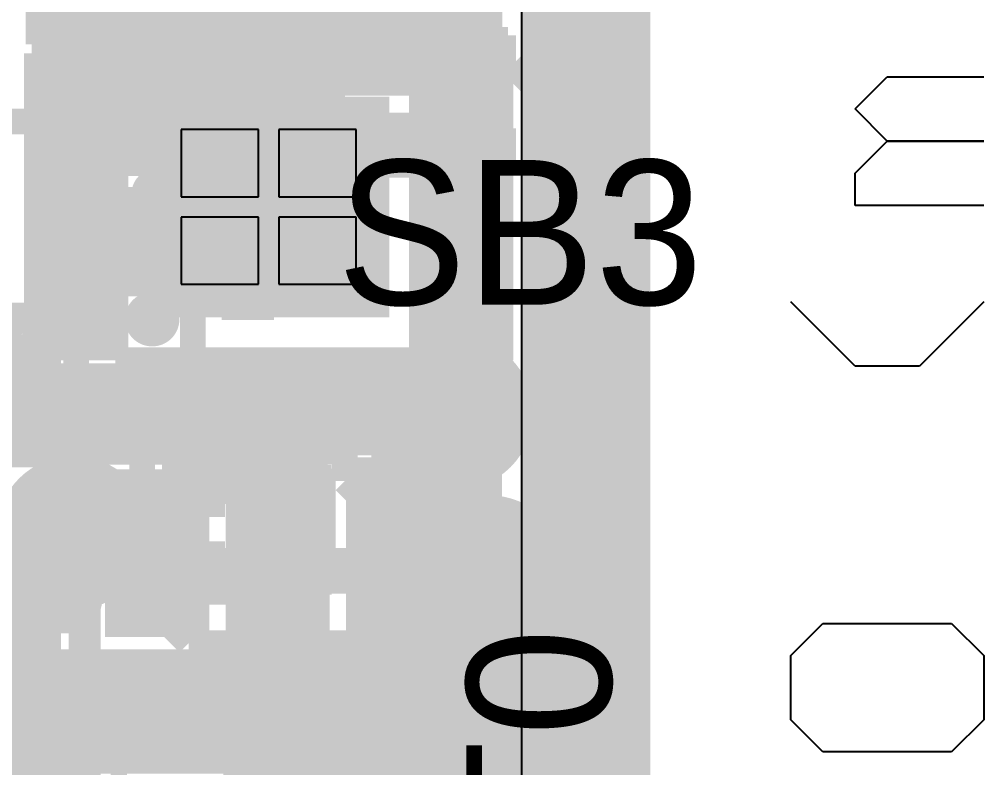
# Model space of a CAD drawing. Header units: millimetres. Extents: x 1.69 to 2.7, y 2.72 to 5.58.
# Drawn here: x 2.4006 to 2.7004, y 4.2284 to 4.4611 of the extents above; entities that cross this region are included whole.
import ezdxf

# ---------------------------------------------------------------- set-up
doc = ezdxf.new("R2010")
doc.units = ezdxf.units.MM
doc.header["$MEASUREMENT"] = 0
for name, color, linetype in [('BottomLayer', 5, 'Continuous'), ('BottomOverlay', 54, 'Continuous'), ('BottomPaste', 16, 'Continuous'), ('BottomSolder', 6, 'Continuous'), ('InternalPlane1', 76, 'Continuous'), ('InternalPlane2', 16, 'Continuous'), ('Mechanical1', 6, 'Continuous'), ('Mechanical2', 216, 'Continuous'), ('MultiLayer', 9, 'Continuous'), ('TopLayer', 1, 'Continuous'), ('TopOverlay', 2, 'Continuous'), ('TopPaste', 8, 'Continuous'), ('TopSolder', 216, 'Continuous'), ('ViaHoleLayer', 16, 'Continuous')]:
    doc.layers.add(name, color=color, linetype=linetype)

# ---------------------------------------------------------------- blocks, each defined once
blk = doc.blocks.new('SOT_23F_B_1')
at = {"layer": 'BottomLayer'}
for points in [[(-0.05315, 0.02362), (-0.02165, 0.02362), (-0.05315, 0.05906), (-0.02165, 0.05906)], [(0.02165, 0.02362), (0.05315, 0.02362), (0.02165, 0.05906), (0.05315, 0.05906)], [(-0.01575, -0.05906), (0.01575, -0.05906), (-0.01575, -0.02362), (0.01575, -0.02362)]]:
    blk.add_solid(points, dxfattribs=at)
at = {"layer": 'BottomOverlay'}
for points, const_width in [([(-0.062, 0.036, 1), (-0.066, 0.036, 1)], 0.01), ([(-0.0685, 0.036, 1), (-0.0635, 0.036, 1)], 0.005), ([(-0.0645, 0.036, 1), (-0.0595, 0.036, 1)], 0.005)]:
    blk.add_lwpolyline(points, format="xyb", close=True, dxfattribs=dict(at, const_width=const_width))
at = {"layer": 'BottomOverlay', "const_width": 0.005}
for points in [[(-0.0124, 0.03668), (0.009, 0.037)], [(-0.058, -0.034), (-0.058, 0.014)], [(0.058, -0.034), (0.058, 0.014)], [(-0.025, -0.034), (-0.058, -0.034)], [(0.058, -0.034), (0.025, -0.034)]]:
    blk.add_lwpolyline(points, dxfattribs=at)
at = {"layer": 'BottomPaste'}
for points in [[(-0.05315, 0.02362), (-0.02165, 0.02362), (-0.05315, 0.05906), (-0.02165, 0.05906)], [(0.02165, 0.02362), (0.05315, 0.02362), (0.02165, 0.05906), (0.05315, 0.05906)], [(-0.01575, -0.05906), (0.01575, -0.05906), (-0.01575, -0.02362), (0.01575, -0.02362)]]:
    blk.add_solid(points, dxfattribs=at)
at = {"layer": 'BottomSolder'}
for points in [[(-0.05715, 0.01962), (-0.01765, 0.01962), (-0.05715, 0.06306), (-0.01765, 0.06306)], [(0.01765, 0.01962), (0.05715, 0.01962), (0.01765, 0.06306), (0.05715, 0.06306)], [(-0.01975, -0.06306), (0.01975, -0.06306), (-0.01975, -0.01962), (0.01975, -0.01962)]]:
    blk.add_solid(points, dxfattribs=at)
blk = doc.blocks.new('R___0201_B_5')
at = {"layer": 'BottomLayer'}
for points in [[(-0.01614, -0.00728), (-0.00551, -0.00728), (-0.01614, 0.00728), (-0.00551, 0.00728)], [(0.00551, -0.00728), (0.01614, -0.00728), (0.00551, 0.00728), (0.01614, 0.00728)]]:
    blk.add_solid(points, dxfattribs=at)
at = {"layer": 'BottomOverlay', "const_width": 0.005}
for points in [[(-0.019, -0.01), (-0.019, 0.01)], [(-0.019, 0.01), (0.019, 0.01)], [(0.019, -0.01), (0.019, 0.01)], [(-0.019, -0.01), (0.019, -0.01)]]:
    blk.add_lwpolyline(points, dxfattribs=at)
at = {"layer": 'BottomPaste'}
for points in [[(-0.01614, -0.00728), (-0.00551, -0.00728), (-0.01614, 0.00728), (-0.00551, 0.00728)], [(0.00551, -0.00728), (0.01614, -0.00728), (0.00551, 0.00728), (0.01614, 0.00728)]]:
    blk.add_solid(points, dxfattribs=at)
at = {"layer": 'BottomSolder'}
for points in [[(-0.02014, -0.01128), (-0.00151, -0.01128), (-0.02014, 0.01128), (-0.00151, 0.01128)], [(0.00151, -0.01128), (0.02014, -0.01128), (0.00151, 0.01128), (0.02014, 0.01128)]]:
    blk.add_solid(points, dxfattribs=at)
blk = doc.blocks.new('SOT_23_6_21')
at = {"layer": 'TopLayer'}
for points in [[(-0.07323, 0.0252), (-0.02913, 0.0252), (-0.07323, 0.04961), (-0.02913, 0.04961)], [(0.02913, 0.0252), (0.07323, 0.0252), (0.02913, 0.04961), (0.07323, 0.04961)], [(-0.07323, -0.0122), (-0.02913, -0.0122), (-0.07323, 0.0122), (-0.02913, 0.0122)], [(0.02913, -0.0122), (0.07323, -0.0122), (0.02913, 0.0122), (0.07323, 0.0122)], [(-0.07323, -0.04961), (-0.02913, -0.04961), (-0.07323, -0.0252), (-0.02913, -0.0252)], [(0.02913, -0.04961), (0.07323, -0.04961), (0.02913, -0.0252), (0.07323, -0.0252)]]:
    blk.add_solid(points, dxfattribs=at)
at = {"layer": 'TopOverlay'}
for points, const_width in [([(-0.0692, 0.06848, 1), (-0.08052, 0.06848, 1)], 0.01), ([(-0.08302, 0.06848, 1), (-0.07802, 0.06848, 1)], 0.005), ([(-0.0717, 0.06848, 1), (-0.0667, 0.06848, 1)], 0.005)]:
    blk.add_lwpolyline(points, format="xyb", close=True, dxfattribs=dict(at, const_width=const_width))
at = {"layer": 'TopOverlay', "const_width": 0.01}
for points in [[(-0.03, 0.06), (0.034, 0.06)], [(-0.03, -0.06), (0.031, -0.06)]]:
    blk.add_lwpolyline(points, dxfattribs=at)
at = {"layer": 'TopPaste'}
for points in [[(-0.07323, 0.0252), (-0.02913, 0.0252), (-0.07323, 0.04961), (-0.02913, 0.04961)], [(0.02913, 0.0252), (0.07323, 0.0252), (0.02913, 0.04961), (0.07323, 0.04961)], [(-0.07323, -0.0122), (-0.02913, -0.0122), (-0.07323, 0.0122), (-0.02913, 0.0122)], [(0.02913, -0.0122), (0.07323, -0.0122), (0.02913, 0.0122), (0.07323, 0.0122)], [(-0.07323, -0.04961), (-0.02913, -0.04961), (-0.07323, -0.0252), (-0.02913, -0.0252)], [(0.02913, -0.04961), (0.07323, -0.04961), (0.02913, -0.0252), (0.07323, -0.0252)]]:
    blk.add_solid(points, dxfattribs=at)
at = {"layer": 'TopSolder'}
for points in [[(-0.07723, 0.0212), (-0.02513, 0.0212), (-0.07723, 0.05361), (-0.02513, 0.05361)], [(0.02513, 0.0212), (0.07723, 0.0212), (0.02513, 0.05361), (0.07723, 0.05361)], [(-0.07723, -0.0162), (-0.02513, -0.0162), (-0.07723, 0.0162), (-0.02513, 0.0162)], [(0.02513, -0.0162), (0.07723, -0.0162), (0.02513, 0.0162), (0.07723, 0.0162)], [(-0.07723, -0.05361), (-0.02513, -0.05361), (-0.07723, -0.0212), (-0.02513, -0.0212)], [(0.02513, -0.05361), (0.07723, -0.05361), (0.02513, -0.0212), (0.07723, -0.0212)]]:
    blk.add_solid(points, dxfattribs=at)
blk = doc.blocks.new('C__0603_29')
at = {"layer": 'TopLayer'}
for points in [[(-0.045, 0.0175), (-0.045, -0.0175), (-0.015, 0.0175), (-0.015, -0.0175)], [(0.015, 0.0175), (0.015, -0.0175), (0.045, 0.0175), (0.045, -0.0175)]]:
    blk.add_solid(points, dxfattribs=at)
at = {"layer": 'TopOverlay', "const_width": 0.00787}
for points in [[(-0.018, 0.022), (-0.05, 0.022)], [(-0.05, -0.022), (-0.05, 0.022)], [(0.05, 0.022), (0.018, 0.022)], [(0.05, -0.022), (0.05, 0.022)], [(-0.018, -0.022), (-0.05, -0.022)], [(0.05, -0.022), (0.018, -0.022)]]:
    blk.add_lwpolyline(points, dxfattribs=at)
at = {"layer": 'TopPaste'}
for points in [[(-0.045, 0.0175), (-0.045, -0.0175), (-0.015, 0.0175), (-0.015, -0.0175)], [(0.015, 0.0175), (0.015, -0.0175), (0.045, 0.0175), (0.045, -0.0175)]]:
    blk.add_solid(points, dxfattribs=at)
at = {"layer": 'TopSolder'}
for points in [[(-0.04736, 0.01986), (-0.04736, -0.01986), (-0.01264, 0.01986), (-0.01264, -0.01986)], [(0.01264, 0.01986), (0.01264, -0.01986), (0.04736, 0.01986), (0.04736, -0.01986)]]:
    blk.add_solid(points, dxfattribs=at)
blk = doc.blocks.new('SOT_23_5_35')
at = {"layer": 'TopLayer'}
for points in [[(-0.07087, 0.02441), (-0.0315, 0.02441), (-0.07087, 0.05039), (-0.0315, 0.05039)], [(0.0315, 0.02441), (0.07087, 0.02441), (0.0315, 0.05039), (0.07087, 0.05039)], [(-0.07087, -0.01299), (-0.0315, -0.01299), (-0.07087, 0.01299), (-0.0315, 0.01299)], [(-0.07087, -0.05039), (-0.0315, -0.05039), (-0.07087, -0.02441), (-0.0315, -0.02441)], [(0.0315, -0.05039), (0.07087, -0.05039), (0.0315, -0.02441), (0.07087, -0.02441)]]:
    blk.add_solid(points, dxfattribs=at)
at = {"layer": 'TopOverlay'}
for points, const_width in [([(-0.0615, 0.0615, 1), (-0.06843, 0.0615, 1)], 0.01), ([(-0.07093, 0.0615, 1), (-0.06593, 0.0615, 1)], 0.005), ([(-0.064, 0.0615, 1), (-0.059, 0.0615, 1)], 0.005)]:
    blk.add_lwpolyline(points, format="xyb", close=True, dxfattribs=dict(at, const_width=const_width))
at = {"layer": 'TopOverlay', "const_width": 0.005}
for points in [[(0.02598, 0.0589), (-0.02945, 0.0589)], [(0.03465, 0.01732), (0.03465, -0.01646)], [(0.02598, -0.0589), (-0.02945, -0.0589)]]:
    blk.add_lwpolyline(points, dxfattribs=at)
at = {"layer": 'TopPaste'}
for points in [[(-0.07087, 0.02441), (-0.0315, 0.02441), (-0.07087, 0.05039), (-0.0315, 0.05039)], [(0.0315, 0.02441), (0.07087, 0.02441), (0.0315, 0.05039), (0.07087, 0.05039)], [(-0.07087, -0.01299), (-0.0315, -0.01299), (-0.07087, 0.01299), (-0.0315, 0.01299)], [(-0.07087, -0.05039), (-0.0315, -0.05039), (-0.07087, -0.02441), (-0.0315, -0.02441)], [(0.0315, -0.05039), (0.07087, -0.05039), (0.0315, -0.02441), (0.07087, -0.02441)]]:
    blk.add_solid(points, dxfattribs=at)
at = {"layer": 'TopSolder'}
for points in [[(-0.07487, 0.02041), (-0.0275, 0.02041), (-0.07487, 0.05439), (-0.0275, 0.05439)], [(0.0275, 0.02041), (0.07487, 0.02041), (0.0275, 0.05439), (0.07487, 0.05439)], [(-0.07487, -0.01699), (-0.0275, -0.01699), (-0.07487, 0.01699), (-0.0275, 0.01699)], [(-0.07487, -0.05439), (-0.0275, -0.05439), (-0.07487, -0.02041), (-0.0275, -0.02041)], [(0.0275, -0.05439), (0.07487, -0.05439), (0.0275, -0.02041), (0.07487, -0.02041)]]:
    blk.add_solid(points, dxfattribs=at)
blk = doc.blocks.new('24_QFN__3_3__B_37')
at = {"layer": 'BottomLayer'}
for points in [[(-0.0437, 0.07203), (-0.0437, 0.04762), (-0.03504, 0.07203), (-0.03504, 0.04762)], [(-0.02795, 0.07203), (-0.02795, 0.04762), (-0.01929, 0.07203), (-0.01929, 0.04762)], [(-0.0122, 0.07203), (-0.0122, 0.04762), (-0.00354, 0.07203), (-0.00354, 0.04762)], [(0.00354, 0.07203), (0.00354, 0.04762), (0.0122, 0.07203), (0.0122, 0.04762)], [(0.01929, 0.07203), (0.01929, 0.04762), (0.02795, 0.07203), (0.02795, 0.04762)], [(0.03504, 0.07203), (0.03504, 0.04762), (0.0437, 0.07203), (0.0437, 0.04762)], [(-0.07203, 0.03504), (-0.04762, 0.03504), (-0.07203, 0.0437), (-0.04762, 0.0437)], [(0.07203, 0.0437), (0.04762, 0.0437), (0.07203, 0.03504), (0.04762, 0.03504)], [(-0.03346, 0.03031), (-0.03346, -0.03031), (0.03346, 0.03031), (0.03346, -0.03031)], [(-0.07203, 0.01929), (-0.04762, 0.01929), (-0.07203, 0.02795), (-0.04762, 0.02795)], [(0.07203, 0.02795), (0.04762, 0.02795), (0.07203, 0.01929), (0.04762, 0.01929)], [(-0.07203, 0.00354), (-0.04762, 0.00354), (-0.07203, 0.0122), (-0.04762, 0.0122)], [(0.07203, 0.0122), (0.04762, 0.0122), (0.07203, 0.00354), (0.04762, 0.00354)], [(-0.07203, -0.0122), (-0.04762, -0.0122), (-0.07203, -0.00354), (-0.04762, -0.00354)], [(0.07203, -0.00354), (0.04762, -0.00354), (0.07203, -0.0122), (0.04762, -0.0122)], [(-0.07203, -0.02795), (-0.04762, -0.02795), (-0.07203, -0.01929), (-0.04762, -0.01929)], [(0.07203, -0.01929), (0.04762, -0.01929), (0.07203, -0.02795), (0.04762, -0.02795)], [(-0.07203, -0.0437), (-0.04762, -0.0437), (-0.07203, -0.03504), (-0.04762, -0.03504)], [(0.07203, -0.03504), (0.04762, -0.03504), (0.07203, -0.0437), (0.04762, -0.0437)], [(-0.03504, -0.07203), (-0.03504, -0.04762), (-0.0437, -0.07203), (-0.0437, -0.04762)], [(-0.01929, -0.07203), (-0.01929, -0.04762), (-0.02795, -0.07203), (-0.02795, -0.04762)], [(-0.00354, -0.07203), (-0.00354, -0.04762), (-0.0122, -0.07203), (-0.0122, -0.04762)], [(0.0122, -0.07203), (0.0122, -0.04762), (0.00354, -0.07203), (0.00354, -0.04762)], [(0.02795, -0.07203), (0.02795, -0.04762), (0.01929, -0.07203), (0.01929, -0.04762)], [(0.0437, -0.07203), (0.0437, -0.04762), (0.03504, -0.07203), (0.03504, -0.04762)]]:
    blk.add_solid(points, dxfattribs=at)
at = {"layer": 'BottomOverlay', "const_width": 0.005}
for points in [[(-0.05992, 0.06), (-0.05992, 0.05091)], [(-0.05178, 0.06), (-0.05992, 0.06)], [(0.06, 0.06), (0.05136, 0.06)], [(0.06, 0.06), (0.06, 0.05083)], [(-0.05992, -0.0507), (-0.05992, -0.06)], [(0.06, -0.05159), (0.06, -0.05992)], [(-0.05092, -0.06), (-0.05992, -0.06)], [(0.06, -0.05992), (0.05077, -0.05992)]]:
    blk.add_lwpolyline(points, dxfattribs=at)
at = {"layer": 'BottomOverlay'}
for points, const_width in [([(-0.08217, -0.04, 1), (-0.08783, -0.04, 1)], 0.005), ([(-0.08908, -0.04, 1), (-0.08658, -0.04, 1)], 0.0025), ([(-0.08342, -0.04, 1), (-0.08092, -0.04, 1)], 0.0025)]:
    blk.add_lwpolyline(points, format="xyb", close=True, dxfattribs=dict(at, const_width=const_width))
at = {"layer": 'BottomPaste'}
for p, q in [((-0.02721, 0.02406), (-0.02721, 0.00315)), ((-0.00315, 0.02406), (-0.02721, 0.02406)), ((-0.00315, 0.00315), (-0.00315, 0.02406)), ((0.00316, 0.02406), (0.00316, 0.00315)), ((0.02717, 0.02406), (0.00316, 0.02406)), ((0.02717, 0.00315), (0.02717, 0.02406)), ((-0.02721, 0.00315), (-0.00315, 0.00315)), ((0.00316, 0.00315), (0.02717, 0.00315)), ((-0.0272, -0.00315), (-0.0272, -0.02402)), ((-0.00315, -0.00315), (-0.0272, -0.00315)), ((-0.00315, -0.02402), (-0.00315, -0.00315)), ((0.00315, -0.00315), (0.00315, -0.02402)), ((0.02717, -0.00315), (0.00315, -0.00315)), ((0.02717, -0.02402), (0.02717, -0.00315)), ((-0.0272, -0.02402), (-0.00315, -0.02402)), ((0.00315, -0.02402), (0.02717, -0.02402))]:
    blk.add_line(p, q, dxfattribs=at)
for points in [[(-0.0437, 0.07203), (-0.0437, 0.04762), (-0.03504, 0.07203), (-0.03504, 0.04762)], [(-0.02795, 0.07203), (-0.02795, 0.04762), (-0.01929, 0.07203), (-0.01929, 0.04762)], [(-0.0122, 0.07203), (-0.0122, 0.04762), (-0.00354, 0.07203), (-0.00354, 0.04762)], [(0.00354, 0.07203), (0.00354, 0.04762), (0.0122, 0.07203), (0.0122, 0.04762)], [(0.01929, 0.07203), (0.01929, 0.04762), (0.02795, 0.07203), (0.02795, 0.04762)], [(0.03504, 0.07203), (0.03504, 0.04762), (0.0437, 0.07203), (0.0437, 0.04762)], [(-0.07203, 0.03504), (-0.04762, 0.03504), (-0.07203, 0.0437), (-0.04762, 0.0437)], [(0.07203, 0.0437), (0.04762, 0.0437), (0.07203, 0.03504), (0.04762, 0.03504)], [(-0.03346, 0.03031), (-0.03346, -0.03031), (0.03346, 0.03031), (0.03346, -0.03031)], [(-0.07203, 0.01929), (-0.04762, 0.01929), (-0.07203, 0.02795), (-0.04762, 0.02795)], [(0.07203, 0.02795), (0.04762, 0.02795), (0.07203, 0.01929), (0.04762, 0.01929)], [(-0.07203, 0.00354), (-0.04762, 0.00354), (-0.07203, 0.0122), (-0.04762, 0.0122)], [(0.07203, 0.0122), (0.04762, 0.0122), (0.07203, 0.00354), (0.04762, 0.00354)], [(-0.07203, -0.0122), (-0.04762, -0.0122), (-0.07203, -0.00354), (-0.04762, -0.00354)], [(0.07203, -0.00354), (0.04762, -0.00354), (0.07203, -0.0122), (0.04762, -0.0122)], [(-0.07203, -0.02795), (-0.04762, -0.02795), (-0.07203, -0.01929), (-0.04762, -0.01929)], [(0.07203, -0.01929), (0.04762, -0.01929), (0.07203, -0.02795), (0.04762, -0.02795)], [(-0.07203, -0.0437), (-0.04762, -0.0437), (-0.07203, -0.03504), (-0.04762, -0.03504)], [(0.07203, -0.03504), (0.04762, -0.03504), (0.07203, -0.0437), (0.04762, -0.0437)], [(-0.03504, -0.07203), (-0.03504, -0.04762), (-0.0437, -0.07203), (-0.0437, -0.04762)], [(-0.01929, -0.07203), (-0.01929, -0.04762), (-0.02795, -0.07203), (-0.02795, -0.04762)], [(-0.00354, -0.07203), (-0.00354, -0.04762), (-0.0122, -0.07203), (-0.0122, -0.04762)], [(0.0122, -0.07203), (0.0122, -0.04762), (0.00354, -0.07203), (0.00354, -0.04762)], [(0.02795, -0.07203), (0.02795, -0.04762), (0.01929, -0.07203), (0.01929, -0.04762)], [(0.0437, -0.07203), (0.0437, -0.04762), (0.03504, -0.07203), (0.03504, -0.04762)]]:
    blk.add_solid(points, dxfattribs=at)
at = {"layer": 'BottomSolder'}
for points in [[(-0.0477, 0.07603), (-0.0477, 0.04362), (-0.03104, 0.07603), (-0.03104, 0.04362)], [(-0.03195, 0.07603), (-0.03195, 0.04362), (-0.01529, 0.07603), (-0.01529, 0.04362)], [(-0.0162, 0.07603), (-0.0162, 0.04362), (0.00046, 0.07603), (0.00046, 0.04362)], [(-0.00046, 0.07603), (-0.00046, 0.04362), (0.0162, 0.07603), (0.0162, 0.04362)], [(0.01529, 0.07603), (0.01529, 0.04362), (0.03195, 0.07603), (0.03195, 0.04362)], [(0.03104, 0.07603), (0.03104, 0.04362), (0.0477, 0.07603), (0.0477, 0.04362)], [(-0.07603, 0.03104), (-0.04362, 0.03104), (-0.07603, 0.0477), (-0.04362, 0.0477)], [(0.07603, 0.0477), (0.04362, 0.0477), (0.07603, 0.03104), (0.04362, 0.03104)], [(-0.03746, 0.03431), (-0.03746, -0.03431), (0.03746, 0.03431), (0.03746, -0.03431)], [(-0.07603, 0.01529), (-0.04362, 0.01529), (-0.07603, 0.03195), (-0.04362, 0.03195)], [(0.07603, 0.03195), (0.04362, 0.03195), (0.07603, 0.01529), (0.04362, 0.01529)], [(-0.07603, -0.00046), (-0.04362, -0.00046), (-0.07603, 0.0162), (-0.04362, 0.0162)], [(0.07603, 0.0162), (0.04362, 0.0162), (0.07603, -0.00046), (0.04362, -0.00046)], [(-0.07603, -0.0162), (-0.04362, -0.0162), (-0.07603, 0.00046), (-0.04362, 0.00046)], [(0.07603, 0.00046), (0.04362, 0.00046), (0.07603, -0.0162), (0.04362, -0.0162)], [(-0.07603, -0.03195), (-0.04362, -0.03195), (-0.07603, -0.01529), (-0.04362, -0.01529)], [(0.07603, -0.01529), (0.04362, -0.01529), (0.07603, -0.03195), (0.04362, -0.03195)], [(-0.07603, -0.0477), (-0.04362, -0.0477), (-0.07603, -0.03104), (-0.04362, -0.03104)], [(0.07603, -0.03104), (0.04362, -0.03104), (0.07603, -0.0477), (0.04362, -0.0477)], [(-0.03104, -0.07603), (-0.03104, -0.04362), (-0.0477, -0.07603), (-0.0477, -0.04362)], [(-0.01529, -0.07603), (-0.01529, -0.04362), (-0.03195, -0.07603), (-0.03195, -0.04362)], [(0.00046, -0.07603), (0.00046, -0.04362), (-0.0162, -0.07603), (-0.0162, -0.04362)], [(0.0162, -0.07603), (0.0162, -0.04362), (-0.00046, -0.07603), (-0.00046, -0.04362)], [(0.03195, -0.07603), (0.03195, -0.04362), (0.01529, -0.07603), (0.01529, -0.04362)], [(0.0477, -0.07603), (0.0477, -0.04362), (0.03104, -0.07603), (0.03104, -0.04362)]]:
    blk.add_solid(points, dxfattribs=at)
blk = doc.blocks.new('S______B______47')
at = {"layer": 'TopLayer'}
for points in [[(-0.015, -0.0175), (-0.015, 0.0175), (-0.045, -0.0175), (-0.045, 0.0175)], [(0.045, -0.0175), (0.045, 0.0175), (0.015, -0.0175), (0.015, 0.0175)]]:
    blk.add_solid(points, dxfattribs=at)
at = {"layer": 'TopOverlay', "const_width": 0.005}
for points in [[(-0.05, -0.022), (-0.05, 0.022)], [(0.05, 0.022), (-0.05, 0.022)], [(0.05, -0.022), (0.05, 0.022)], [(0.05, -0.022), (-0.05, -0.022)]]:
    blk.add_lwpolyline(points, dxfattribs=at)
at = {"layer": 'TopPaste'}
for points in [[(-0.015, -0.0175), (-0.015, 0.0175), (-0.045, -0.0175), (-0.045, 0.0175)], [(0.045, -0.0175), (0.045, 0.0175), (0.015, -0.0175), (0.015, 0.0175)]]:
    blk.add_solid(points, dxfattribs=at)
at = {"layer": 'TopSolder'}
for points in [[(-0.011, -0.0215), (-0.011, 0.0215), (-0.049, -0.0215), (-0.049, 0.0215)], [(0.049, -0.0215), (0.049, 0.0215), (0.011, -0.0215), (0.011, 0.0215)]]:
    blk.add_solid(points, dxfattribs=at)
blk = doc.blocks.new('R___0201_61')
at = {"layer": 'TopLayer'}
for points in [[(-0.01614, -0.00728), (-0.00551, -0.00728), (-0.01614, 0.00728), (-0.00551, 0.00728)], [(0.00551, -0.00728), (0.01614, -0.00728), (0.00551, 0.00728), (0.01614, 0.00728)]]:
    blk.add_solid(points, dxfattribs=at)
at = {"layer": 'TopOverlay', "const_width": 0.005}
for points in [[(-0.019, 0.01), (-0.019, -0.01)], [(0.019, 0.01), (-0.019, 0.01)], [(0.019, 0.01), (0.019, -0.01)], [(0.019, -0.01), (-0.019, -0.01)]]:
    blk.add_lwpolyline(points, dxfattribs=at)
at = {"layer": 'TopPaste'}
for points in [[(-0.01614, -0.00728), (-0.00551, -0.00728), (-0.01614, 0.00728), (-0.00551, 0.00728)], [(0.00551, -0.00728), (0.01614, -0.00728), (0.00551, 0.00728), (0.01614, 0.00728)]]:
    blk.add_solid(points, dxfattribs=at)
at = {"layer": 'TopSolder'}
for points in [[(-0.02014, -0.01128), (-0.00151, -0.01128), (-0.02014, 0.01128), (-0.00151, 0.01128)], [(0.00151, -0.01128), (0.02014, -0.01128), (0.00151, 0.01128), (0.02014, 0.01128)]]:
    blk.add_solid(points, dxfattribs=at)
blk = doc.blocks.new('R___0201_B_64')
at = {"layer": 'BottomLayer'}
for points in [[(-0.01614, -0.00728), (-0.00551, -0.00728), (-0.01614, 0.00728), (-0.00551, 0.00728)], [(0.00551, -0.00728), (0.01614, -0.00728), (0.00551, 0.00728), (0.01614, 0.00728)]]:
    blk.add_solid(points, dxfattribs=at)
at = {"layer": 'BottomOverlay', "const_width": 0.005}
for points in [[(-0.019, 0.01), (-0.019, -0.01)], [(-0.019, 0.01), (0.019, 0.01)], [(0.019, 0.01), (0.019, -0.01)], [(-0.019, -0.01), (0.019, -0.01)]]:
    blk.add_lwpolyline(points, dxfattribs=at)
at = {"layer": 'BottomPaste'}
for points in [[(-0.01614, -0.00728), (-0.00551, -0.00728), (-0.01614, 0.00728), (-0.00551, 0.00728)], [(0.00551, -0.00728), (0.01614, -0.00728), (0.00551, 0.00728), (0.01614, 0.00728)]]:
    blk.add_solid(points, dxfattribs=at)
at = {"layer": 'BottomSolder'}
for points in [[(-0.02014, -0.01128), (-0.00151, -0.01128), (-0.02014, 0.01128), (-0.00151, 0.01128)], [(0.00151, -0.01128), (0.02014, -0.01128), (0.00151, 0.01128), (0.02014, 0.01128)]]:
    blk.add_solid(points, dxfattribs=at)
blk = doc.blocks.new('CAP_0201_99')
at = {"layer": 'TopLayer'}
for points in [[(-0.01772, -0.00591), (-0.00591, -0.00591), (-0.01772, 0.00591), (-0.00591, 0.00591)], [(0.00591, -0.00591), (0.01772, -0.00591), (0.00591, 0.00591), (0.01772, 0.00591)]]:
    blk.add_solid(points, dxfattribs=at)
at = {"layer": 'TopOverlay', "const_width": 0.005}
for points in [[(-0.008, 0.009), (-0.021, 0.009)], [(-0.021, -0.009), (-0.021, 0.009)], [(0.021, 0.009), (0.008, 0.009)], [(0.021, -0.009), (0.021, 0.009)], [(-0.008, -0.009), (-0.021, -0.009)], [(0.021, -0.009), (0.008, -0.009)]]:
    blk.add_lwpolyline(points, dxfattribs=at)
at = {"layer": 'TopPaste'}
for points in [[(-0.01772, -0.00591), (-0.00591, -0.00591), (-0.01772, 0.00591), (-0.00591, 0.00591)], [(0.00591, -0.00591), (0.01772, -0.00591), (0.00591, 0.00591), (0.01772, 0.00591)]]:
    blk.add_solid(points, dxfattribs=at)
at = {"layer": 'TopSolder'}
for points in [[(-0.01988, -0.00807), (-0.00374, -0.00807), (-0.01988, 0.00807), (-0.00374, 0.00807)], [(0.00374, -0.00807), (0.01988, -0.00807), (0.00374, 0.00807), (0.01988, 0.00807)]]:
    blk.add_solid(points, dxfattribs=at)
blk = doc.blocks.new('CAP_0201_100')
at = {"layer": 'TopLayer'}
for points in [[(-0.01772, -0.00591), (-0.00591, -0.00591), (-0.01772, 0.00591), (-0.00591, 0.00591)], [(0.00591, -0.00591), (0.01772, -0.00591), (0.00591, 0.00591), (0.01772, 0.00591)]]:
    blk.add_solid(points, dxfattribs=at)
at = {"layer": 'TopOverlay', "const_width": 0.005}
for points in [[(-0.008, 0.009), (-0.021, 0.009)], [(-0.021, -0.009), (-0.021, 0.009)], [(0.021, 0.009), (0.008, 0.009)], [(0.021, -0.009), (0.021, 0.009)], [(-0.008, -0.009), (-0.021, -0.009)], [(0.021, -0.009), (0.008, -0.009)]]:
    blk.add_lwpolyline(points, dxfattribs=at)
at = {"layer": 'TopPaste'}
for points in [[(-0.01772, -0.00591), (-0.00591, -0.00591), (-0.01772, 0.00591), (-0.00591, 0.00591)], [(0.00591, -0.00591), (0.01772, -0.00591), (0.00591, 0.00591), (0.01772, 0.00591)]]:
    blk.add_solid(points, dxfattribs=at)
at = {"layer": 'TopSolder'}
for points in [[(-0.01988, -0.00807), (-0.00374, -0.00807), (-0.01988, 0.00807), (-0.00374, 0.00807)], [(0.00374, -0.00807), (0.01988, -0.00807), (0.00374, 0.00807), (0.01988, 0.00807)]]:
    blk.add_solid(points, dxfattribs=at)
blk = doc.blocks.new('CAP_0201_B_102')
at = {"layer": 'BottomLayer'}
for points in [[(-0.01772, -0.00591), (-0.00591, -0.00591), (-0.01772, 0.00591), (-0.00591, 0.00591)], [(0.00591, -0.00591), (0.01772, -0.00591), (0.00591, 0.00591), (0.01772, 0.00591)]]:
    blk.add_solid(points, dxfattribs=at)
at = {"layer": 'BottomOverlay', "const_width": 0.005}
for points in [[(-0.021, 0.009), (-0.021, -0.009)], [(-0.021, 0.009), (-0.008, 0.009)], [(0.008, 0.009), (0.021, 0.009)], [(0.021, 0.009), (0.021, -0.009)], [(-0.021, -0.009), (-0.008, -0.009)], [(0.008, -0.009), (0.021, -0.009)]]:
    blk.add_lwpolyline(points, dxfattribs=at)
at = {"layer": 'BottomPaste'}
for points in [[(-0.01772, -0.00591), (-0.00591, -0.00591), (-0.01772, 0.00591), (-0.00591, 0.00591)], [(0.00591, -0.00591), (0.01772, -0.00591), (0.00591, 0.00591), (0.01772, 0.00591)]]:
    blk.add_solid(points, dxfattribs=at)
at = {"layer": 'BottomSolder'}
for points in [[(-0.01988, -0.00807), (-0.00374, -0.00807), (-0.01988, 0.00807), (-0.00374, 0.00807)], [(0.00374, -0.00807), (0.01988, -0.00807), (0.00374, 0.00807), (0.01988, 0.00807)]]:
    blk.add_solid(points, dxfattribs=at)
blk = doc.blocks.new('CAP_0201_B_103')
at = {"layer": 'BottomLayer'}
for points in [[(-0.01772, -0.00591), (-0.00591, -0.00591), (-0.01772, 0.00591), (-0.00591, 0.00591)], [(0.00591, -0.00591), (0.01772, -0.00591), (0.00591, 0.00591), (0.01772, 0.00591)]]:
    blk.add_solid(points, dxfattribs=at)
at = {"layer": 'BottomOverlay', "const_width": 0.005}
for points in [[(-0.021, -0.009), (-0.021, 0.009)], [(-0.008, 0.009), (-0.021, 0.009)], [(0.021, 0.009), (0.008, 0.009)], [(0.021, -0.009), (0.021, 0.009)], [(-0.008, -0.009), (-0.021, -0.009)], [(0.021, -0.009), (0.008, -0.009)]]:
    blk.add_lwpolyline(points, dxfattribs=at)
at = {"layer": 'BottomPaste'}
for points in [[(-0.01772, -0.00591), (-0.00591, -0.00591), (-0.01772, 0.00591), (-0.00591, 0.00591)], [(0.00591, -0.00591), (0.01772, -0.00591), (0.00591, 0.00591), (0.01772, 0.00591)]]:
    blk.add_solid(points, dxfattribs=at)
at = {"layer": 'BottomSolder'}
for points in [[(-0.01988, -0.00807), (-0.00374, -0.00807), (-0.01988, 0.00807), (-0.00374, 0.00807)], [(0.00374, -0.00807), (0.01988, -0.00807), (0.00374, 0.00807), (0.01988, 0.00807)]]:
    blk.add_solid(points, dxfattribs=at)
blk = doc.blocks.new('CAP_0201_B_104')
at = {"layer": 'BottomLayer'}
for points in [[(-0.01772, -0.00591), (-0.00591, -0.00591), (-0.01772, 0.00591), (-0.00591, 0.00591)], [(0.00591, -0.00591), (0.01772, -0.00591), (0.00591, 0.00591), (0.01772, 0.00591)]]:
    blk.add_solid(points, dxfattribs=at)
at = {"layer": 'BottomOverlay', "const_width": 0.005}
for points in [[(-0.021, -0.009), (-0.021, 0.009)], [(-0.008, 0.009), (-0.021, 0.009)], [(0.021, 0.009), (0.008, 0.009)], [(0.021, -0.009), (0.021, 0.009)], [(-0.008, -0.009), (-0.021, -0.009)], [(0.021, -0.009), (0.008, -0.009)]]:
    blk.add_lwpolyline(points, dxfattribs=at)
at = {"layer": 'BottomPaste'}
for points in [[(-0.01772, -0.00591), (-0.00591, -0.00591), (-0.01772, 0.00591), (-0.00591, 0.00591)], [(0.00591, -0.00591), (0.01772, -0.00591), (0.00591, 0.00591), (0.01772, 0.00591)]]:
    blk.add_solid(points, dxfattribs=at)
at = {"layer": 'BottomSolder'}
for points in [[(-0.01988, -0.00807), (-0.00374, -0.00807), (-0.01988, 0.00807), (-0.00374, 0.00807)], [(0.00374, -0.00807), (0.01988, -0.00807), (0.00374, 0.00807), (0.01988, 0.00807)]]:
    blk.add_solid(points, dxfattribs=at)

msp = doc.modelspace()

# ---------------------------------------------------------------- linework, layer by layer
at = {"layer": 'BottomLayer'}
for points, const_width in [([(2.56454, 4.27834), (2.56454, 4.52451)], 0.008), ([(2.50179, 4.46262), (2.50179, 4.49749)], 0.008), ([(2.51779, 4.46287), (2.51779, 4.49562)], 0.008), ([(2.48604, 4.46262), (2.48604, 4.47357)], 0.008), ([(2.45454, 4.42642), (2.45454, 4.46262)], 0.008), ([(2.51753, 4.46262), (2.51779, 4.46287)], 0.008), ([(2.41834, 4.44217), (2.43879, 4.44217)], 0.008), ([(2.47816, 4.4028), (2.4903, 4.41493)], 0.008), ([(2.44304, 4.39857), (2.44304, 4.40702)], 0.015), ([(2.44304, 4.39857), (2.44304, 4.40702)], 0.015), ([(2.47227, 4.36767), (2.47227, 4.38317)], 0.015), ([(2.47104, 4.36767), (2.47104, 4.37917)], 0.015), ([(2.45454, 4.34297), (2.45454, 4.37917)], 0.008), ([(2.39544, 4.3696), (2.40161, 4.36343)], 0.008), ([(2.40161, 4.36343), (2.41834, 4.36343)], 0.008), ([(2.41834, 4.30234), (2.41834, 4.36343)], 0.008), ([(2.43879, 4.28162), (2.43879, 4.34297)], 0.008), ([(2.47029, 4.34297), (2.47029, 4.34432)], 0.008), ([(2.47029, 4.31913), (2.47029, 4.34297)], 0.008), ([(2.48604, 4.34297), (2.48604, 4.34532)], 0.008), ([(2.48604, 4.31324), (2.48604, 4.34297)], 0.008), ([(2.50179, 4.34297), (2.50179, 4.34332)], 0.008), ([(2.50179, 4.31758), (2.50179, 4.34297)], 0.008), ([(2.53645, 4.3278), (2.53645, 4.33882)], 0.008), ([(2.53645, 4.3278), (2.53999, 4.32426)], 0.008), ([(2.53999, 4.31402), (2.53999, 4.32426)], 0.008), ([(2.46558, 4.31442), (2.47029, 4.31913)], 0.008), ([(2.50179, 4.31758), (2.50613, 4.31324)], 0.008), ([(2.45653, 4.31442), (2.46558, 4.31442)], 0.008), ([(2.50613, 4.31324), (2.5144, 4.31324)], 0.008), ([(2.5144, 4.31324), (2.5392, 4.31324)], 0.008), ([(2.5392, 4.31324), (2.53999, 4.31402)], 0.008), ([(2.41747, 4.30148), (2.41834, 4.30234)], 0.008), ([(2.43879, 4.28162), (2.45325, 4.26717)], 0.008), ([(2.55338, 4.26717), (2.56454, 4.27834)], 0.008), ([(2.38915, 4.27041), (2.40543, 4.25413)], 0.008), ([(2.45325, 4.26717), (2.55338, 4.26717)], 0.008), ([(2.40543, 4.25413), (2.55422, 4.25413)], 0.008), ([(2.55422, 4.25413), (2.5581, 4.25024)], 0.008), ([(2.5581, 4.23764), (2.5581, 4.25024)], 0.008), ([(2.18482, 4.22814), (2.41721, 4.22814)], 0.008), ([(2.41721, 4.22814), (2.42424, 4.22111)], 0.008)]:
    msp.add_lwpolyline(points, dxfattribs=dict(at, const_width=const_width))
for points, const_width in [([(2.43879, 4.44217, -0.414214), (2.45454, 4.42642)], 0.008), ([(2.47816, 4.4028, -0.414214), (2.45454, 4.42642)], 0.008), ([(2.44573, 4.4028, -0.031247), (2.44304, 4.40702)], 0.015), ([(2.44304, 4.39857, -0.031247), (2.44573, 4.4028)], 0.015), ([(2.45454, 4.37917, -0.414214), (2.47816, 4.4028)], 0.008), ([(2.47104, 4.37917, -0.150271), (2.47227, 4.38317)], 0.015)]:
    msp.add_lwpolyline(points, format="xyb", dxfattribs=dict(at, const_width=const_width))
for points, const_width in [([(2.43679, 4.44217, 1), (2.44079, 4.44217, 1)], 0.004), ([(2.46902, 4.42347, 1), (2.47788, 4.42347, 1)], 0.00886), ([(2.45254, 4.42642, 1), (2.45654, 4.42642, 1)], 0.004), ([(2.45254, 4.42642, 1), (2.45654, 4.42642, 1)], 0.004), ([(2.43929, 4.40702, 1), (2.44679, 4.40702, 1)], 0.0075), ([(2.44198, 4.4028, 1), (2.44948, 4.4028, 1)], 0.0075), ([(2.44198, 4.4028, 1), (2.44948, 4.4028, 1)], 0.0075), ([(2.47616, 4.4028, 1), (2.48016, 4.4028, 1)], 0.004), ([(2.47616, 4.4028, 1), (2.48016, 4.4028, 1)], 0.004), ([(2.43929, 4.39857, 1), (2.44679, 4.39857, 1)], 0.0075), ([(2.46852, 4.38317, 1), (2.47602, 4.38317, 1)], 0.0075), ([(2.46729, 4.37917, 1), (2.47479, 4.37917, 1)], 0.0075), ([(2.45254, 4.37917, 1), (2.45654, 4.37917, 1)], 0.004), ([(2.53202, 4.33882, 1), (2.54087, 4.33882, 1)], 0.00886), ([(2.41304, 4.30148, 1), (2.4219, 4.30148, 1)], 0.00886), ([(2.54225, 4.28922, 1), (2.55111, 4.28922, 1)], 0.00886)]:
    msp.add_lwpolyline(points, format="xyb", close=True, dxfattribs=dict(at, const_width=const_width))
for points in [[(2.40259, 4.45339), (2.44393, 4.45339), (2.40259, 4.47859), (2.44393, 4.47859)], [(2.45062, 4.28253), (2.54747, 4.28253), (2.45062, 4.2967), (2.54747, 4.2967)], [(2.48369, 4.2093), (2.54235, 4.2093), (2.48369, 4.24513), (2.54235, 4.24513)]]:
    msp.add_solid(points, dxfattribs=at)
at = {"layer": 'InternalPlane1'}
msp.add_line((2.5567, 4.976), (2.5567, 4.21427), dxfattribs=at)
at = {"layer": 'InternalPlane1', "const_width": 0.04}
msp.add_lwpolyline([(2.5768, 3.59857), (2.5768, 4.9773)], dxfattribs=at)
at = {"layer": 'InternalPlane1', "const_width": 0.02391}
for points in [[(2.4615, 4.42347, 1), (2.48541, 4.42347, 1)], [(2.53473, 4.28922, 1), (2.55864, 4.28922, 1)]]:
    msp.add_lwpolyline(points, format="xyb", close=True, dxfattribs=at)
at = {"layer": 'InternalPlane2'}
msp.add_line((2.5567, 4.976), (2.5567, 3.59857), dxfattribs=at)
at = {"layer": 'InternalPlane2', "const_width": 0.04}
msp.add_lwpolyline([(2.5768, 3.59857), (2.5768, 4.9773)], dxfattribs=at)
at = {"layer": 'InternalPlane2', "const_width": 0.02391}
for points in [[(2.52449, 4.33882, 1), (2.5484, 4.33882, 1)], [(2.40552, 4.30148, 1), (2.42942, 4.30148, 1)]]:
    msp.add_lwpolyline(points, format="xyb", close=True, dxfattribs=at)
at = {"layer": 'Mechanical1'}
for p, q in [((2.6604, 4.43327), (2.6704, 4.44327)), ((2.6704, 4.44327), (2.70039, 4.44327)), ((2.6704, 4.42328), (2.6604, 4.43327)), ((2.6604, 4.41328), (2.6704, 4.42328)), ((2.6704, 4.42328), (2.70039, 4.42328)), ((2.70039, 4.42328), (2.6704, 4.42328)), ((2.6604, 4.40328), (2.6604, 4.41328)), ((2.70039, 4.40328), (2.6604, 4.40328)), ((2.6604, 4.3533), (2.64041, 4.37329)), ((2.70039, 4.37329), (2.6804, 4.3533)), ((2.6804, 4.3533), (2.6604, 4.3533)), ((2.64041, 4.26333), (2.65041, 4.27332)), ((2.65041, 4.27332), (2.69039, 4.27332)), ((2.69039, 4.27332), (2.70039, 4.26333)), ((2.64041, 4.24333), (2.64041, 4.26333)), ((2.70039, 4.26333), (2.70039, 4.24333)), ((2.65041, 4.23334), (2.64041, 4.24333)), ((2.70039, 4.24333), (2.69039, 4.23334)), ((2.69039, 4.23334), (2.65041, 4.23334))]:
    msp.add_line(p, q, dxfattribs=at)
at = {"layer": 'Mechanical1', "const_width": 0.01}
msp.add_lwpolyline([(2.57179, 3.59639), (2.57179, 5.12599)], dxfattribs=at)
at = {"layer": 'Mechanical2', "const_width": 0.01}
msp.add_lwpolyline([(2.57179, 3.59639), (2.57179, 4.9773)], dxfattribs=at)
at = {"layer": 'MultiLayer', "const_width": 0.00886}
for points in [[(2.46902, 4.42347, 1), (2.47788, 4.42347, 1)], [(2.53202, 4.33882, 1), (2.54087, 4.33882, 1)], [(2.41304, 4.30148, 1), (2.4219, 4.30148, 1)], [(2.54225, 4.28922, 1), (2.55111, 4.28922, 1)]]:
    msp.add_lwpolyline(points, format="xyb", close=True, dxfattribs=at)
at = {"layer": 'TopLayer'}
for points, const_width in [([(2.54355, 4.447), (2.55386, 4.447)], 0.008), ([(2.55386, 4.447), (2.56597, 4.43489)], 0.008), ([(2.56597, 4.05142), (2.56597, 4.43489)], 0.008), ([(2.42815, 4.42638), (2.42815, 4.42938)], 0.012), ([(2.39038, 4.42938), (2.42815, 4.42938)], 0.008), ([(2.42815, 4.42638), (2.4603, 4.42638)], 0.012), ([(2.4603, 4.42638), (2.4632, 4.42347)], 0.012), ([(2.4632, 4.42347), (2.4636, 4.42308)], 0.012), ([(2.4632, 4.42347), (2.47345, 4.42347)], 0.012), ([(2.4636, 4.42308), (2.4766, 4.42308)], 0.012), ([(2.47345, 4.42347), (2.47621, 4.42347)], 0.012), ([(2.47621, 4.42347), (2.4766, 4.42308)], 0.012), ([(2.4766, 4.42308), (2.5043, 4.42308)], 0.012), ([(2.5043, 4.42308), (2.50479, 4.42357)], 0.008), ([(2.51879, 4.42357), (2.51898, 4.42338)], 0.008), ([(2.43015, 4.39198), (2.46739, 4.39198)], 0.022), ([(2.54597, 4.25103), (2.54597, 4.28922)], 0.022), ([(2.41233, 4.2777), (2.41233, 4.28074)], 0.015), ([(2.41233, 4.2777), (2.41883, 4.2777)], 0.015)]:
    msp.add_lwpolyline(points, dxfattribs=dict(at, const_width=const_width))
for points, const_width in [([(2.46902, 4.42347, 1), (2.47788, 4.42347, 1)], 0.00886), ([(2.53202, 4.33882, 1), (2.54087, 4.33882, 1)], 0.00886), ([(2.41304, 4.30148, 1), (2.4219, 4.30148, 1)], 0.00886), ([(2.54225, 4.28922, 1), (2.55111, 4.28922, 1)], 0.00886), ([(2.40858, 4.28074, 1), (2.41608, 4.28074, 1)], 0.0075), ([(2.41508, 4.28016, 1), (2.42258, 4.28016, 1)], 0.0075)]:
    msp.add_lwpolyline(points, format="xyb", close=True, dxfattribs=dict(at, const_width=const_width))
at = {"layer": 'TopLayer', "const_width": 0.015}
msp.add_lwpolyline([(2.41883, 4.28016, -0.076794), (2.41233, 4.28074)], format="xyb", dxfattribs=at)
at = {"layer": 'TopLayer'}
for points in [[(2.40771, 4.45339), (2.45286, 4.45339), (2.40771, 4.49591), (2.45286, 4.49591)], [(2.4913, 4.43883), (2.53093, 4.43883), (2.4913, 4.49631), (2.53093, 4.49631)], [(2.45879, 4.43738), (2.55079, 4.43738), (2.45879, 4.46875), (2.55079, 4.46875)], [(2.4963, 4.41308), (2.5518, 4.41308), (2.4963, 4.43208), (2.5518, 4.43208)], [(2.34196, 4.35414), (2.34196, 4.32268), (2.50416, 4.35414), (2.50416, 4.32268)], [(2.51007, 4.27308), (2.52227, 4.27308), (2.51007, 4.35418), (2.52227, 4.35418)], [(2.46794, 4.3282), (2.46794, 4.27308), (2.49432, 4.3282), (2.49432, 4.27308)], [(2.34275, 4.22662), (2.55692, 4.22662), (2.34275, 4.2652), (2.55692, 4.2652)], [(2.46401, 4.26442), (2.46401, 4.10249), (2.49786, 4.26442), (2.49786, 4.10249)]]:
    msp.add_solid(points, dxfattribs=at)
at = {"layer": 'ViaHoleLayer', "const_width": 0.00591}
for points in [[(2.4705, 4.42347, 1), (2.47641, 4.42347, 1)], [(2.53349, 4.33882, 1), (2.5394, 4.33882, 1)], [(2.41452, 4.30148, 1), (2.42042, 4.30148, 1)], [(2.54373, 4.28922, 1), (2.54964, 4.28922, 1)]]:
    msp.add_lwpolyline(points, format="xyb", close=True, dxfattribs=at)

# ---------------------------------------------------------------- block references
for name, p, rotation in [('SOT_23_5_35', (2.37697, 4.42938), 180), ('24_QFN__3_3__B_37', (2.47816, 4.4028), 180), ('S______B______47', (2.47739, 4.42237), 270), ('CAP_0201_100', (2.51879, 4.43538), 270), ('CAP_0201_99', (2.54355, 4.43519), 270), ('C__0603_29', (2.38763, 4.30922), 270), ('R___0201_61', (2.50475, 4.33804), 180), ('CAP_0201_B_102', (2.45653, 4.30261), 90), ('R___0201_B_64', (2.48645, 4.30241), 90), ('CAP_0201_B_103', (2.5144, 4.30142), 270), ('CAP_0201_B_104', (2.5392, 4.30142), 270), ('SOT_23_6_21', (2.48093, 4.24394), 90), ('SOT_23F_B_1', (2.46558, 4.18961), 270), ('R___0201_B_5', (2.54727, 4.23764), 360)]:
    msp.add_blockref(name, p, dxfattribs=dict(rotation=rotation))

# ---------------------------------------------------------------- texts
at = {"layer": 'BottomOverlay', "text_generation_flag": 2}
msp.add_text('SB10', height=0.045, rotation=270, dxfattribs=at).set_placement((2.5396, 4.12457))
at = {"layer": 'TopOverlay'}
msp.add_text('SB3', height=0.045, dxfattribs=at).set_placement((2.49939, 4.37237))

doc.saveas('drawing.dxf')
